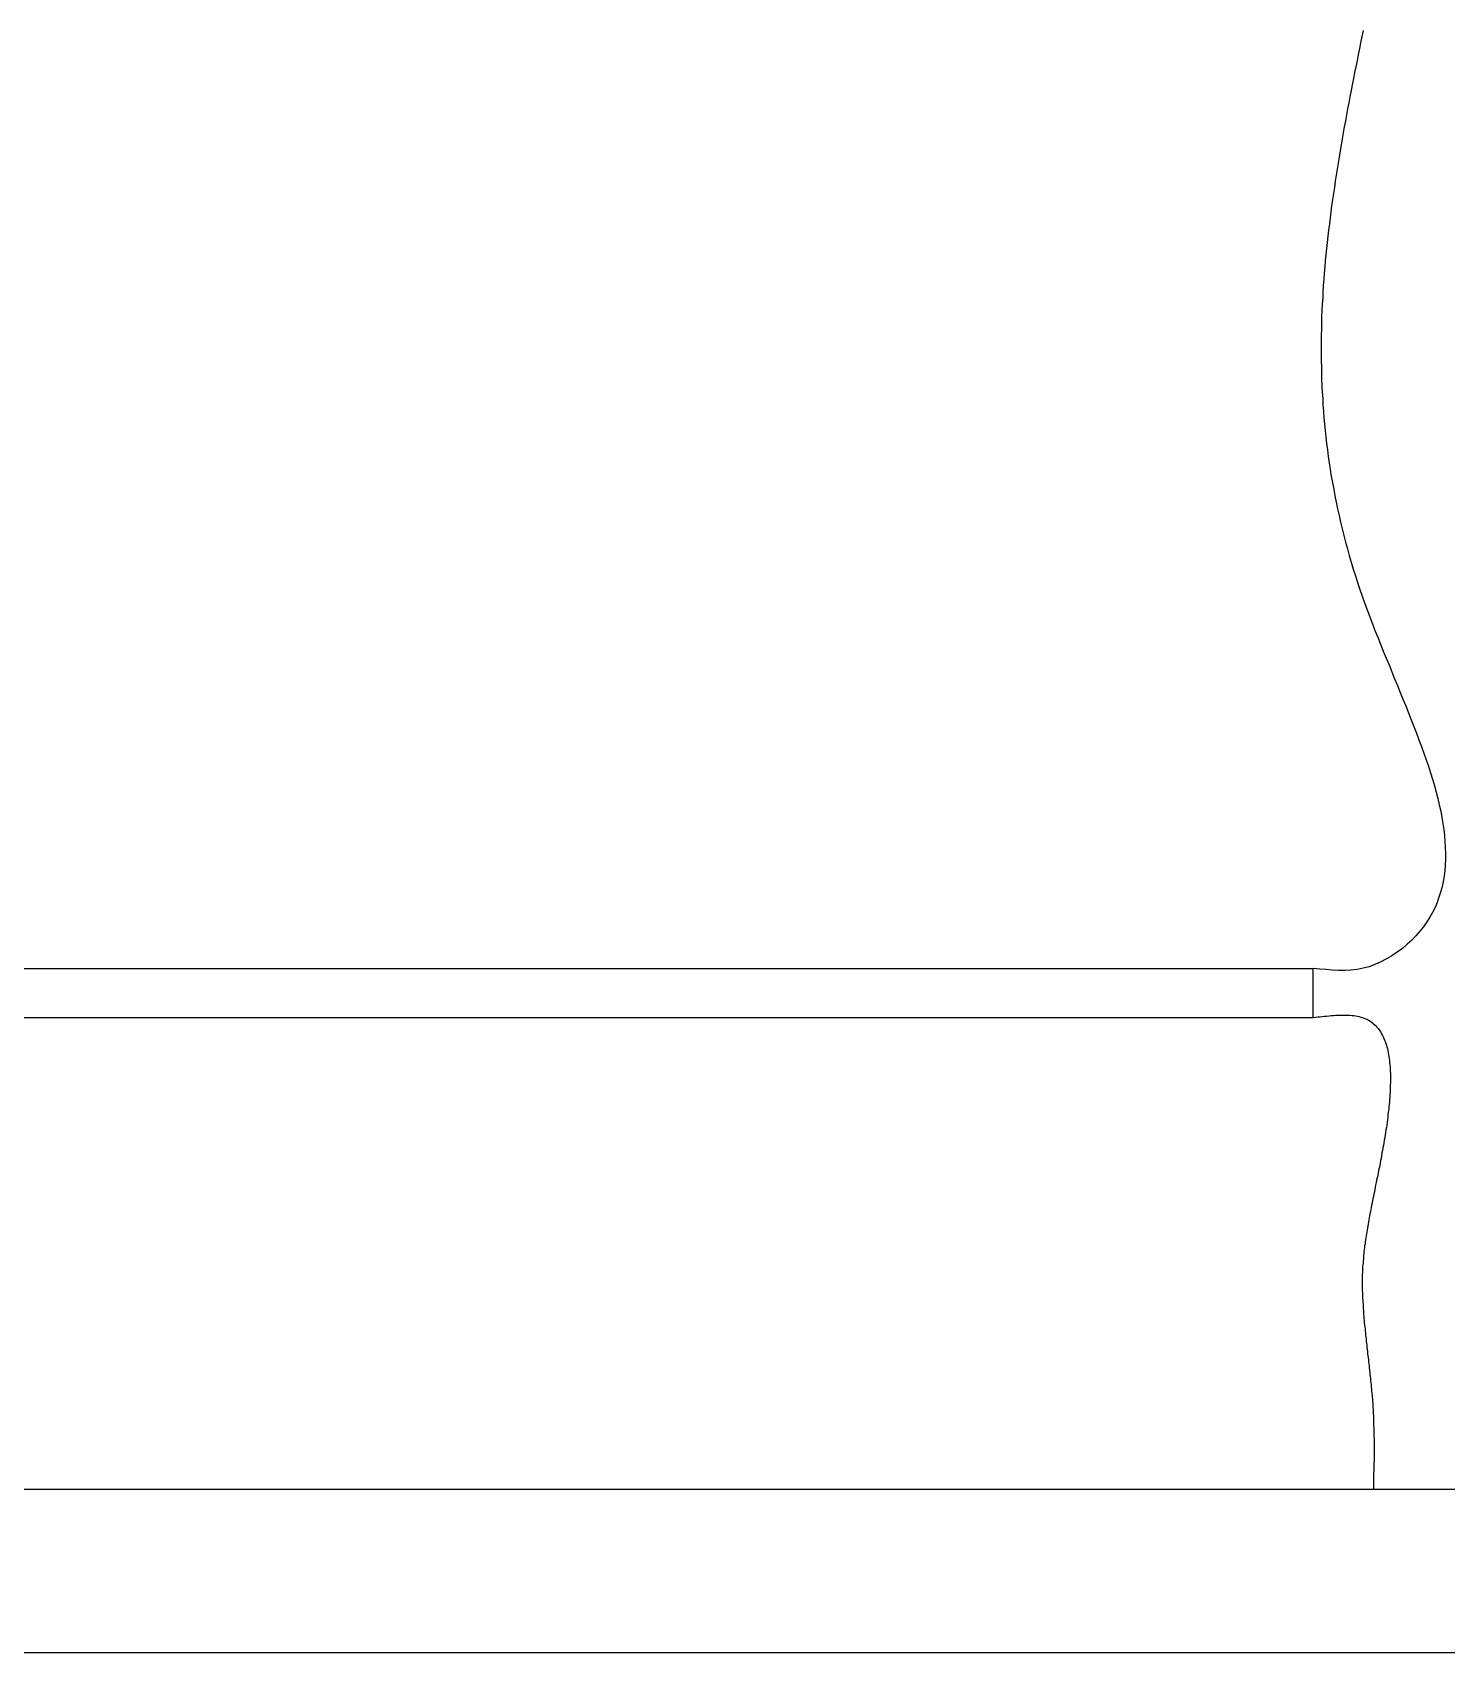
# Model space of a CAD drawing. Extents: x 443 to 1217, y -1921 to -677.
# Drawn here: x 549.13 to 558.48, y -1023.27 to -1012.55 of the extents above; entities that cross this region are included whole.
import ezdxf

# ---------------------------------------------------------------- set-up
doc = ezdxf.new("R2010")
doc.units = 0
doc.header["$MEASUREMENT"] = 0
doc.layers.add('3', color=8, linetype='CONTINUOUS')
doc.layers.add('7', color=7, linetype='CONTINUOUS')

msp = doc.modelspace()

# ---------------------------------------------------------------- linework, layer by layer
at = {"layer": '3', "color": 3}
for p, q in [((557.93, -1012.542), (557.922, -1012.581)), ((557.906, -1012.661), (557.898, -1012.701)), ((557.914, -1012.622), (557.906, -1012.661)), ((557.922, -1012.581), (557.914, -1012.622)), ((557.89, -1012.741), (557.883, -1012.781)), ((557.898, -1012.701), (557.89, -1012.741)), ((557.866, -1012.859), (557.859, -1012.9)), ((557.874, -1012.82), (557.866, -1012.859)), ((557.883, -1012.781), (557.874, -1012.82)), ((557.843, -1012.979), (557.836, -1013.019)), ((557.851, -1012.939), (557.843, -1012.979)), ((557.859, -1012.9), (557.851, -1012.939)), ((557.821, -1013.099), (557.814, -1013.138)), ((557.828, -1013.059), (557.821, -1013.099)), ((557.836, -1013.019), (557.828, -1013.059)), ((557.806, -1013.179), (557.799, -1013.218)), ((557.814, -1013.138), (557.806, -1013.179)), ((557.786, -1013.299), (557.778, -1013.338)), ((557.792, -1013.258), (557.786, -1013.299)), ((557.799, -1013.218), (557.792, -1013.258)), ((557.765, -1013.418), (557.758, -1013.459)), ((557.772, -1013.378), (557.765, -1013.418)), ((557.778, -1013.338), (557.772, -1013.378)), ((557.752, -1013.498), (557.746, -1013.538)), ((557.758, -1013.459), (557.752, -1013.498)), ((557.734, -1013.619), (557.728, -1013.659)), ((557.74, -1013.579), (557.734, -1013.619)), ((557.746, -1013.538), (557.74, -1013.579)), ((557.717, -1013.74), (557.712, -1013.78)), ((557.722, -1013.7), (557.717, -1013.74)), ((557.728, -1013.659), (557.722, -1013.7)), ((557.707, -1013.821), (557.702, -1013.861)), ((557.712, -1013.78), (557.707, -1013.821)), ((557.693, -1013.943), (557.689, -1013.983)), ((557.697, -1013.902), (557.693, -1013.943)), ((557.702, -1013.861), (557.697, -1013.902)), ((557.684, -1014.024), (557.68, -1014.065)), ((557.689, -1013.983), (557.684, -1014.024)), ((557.673, -1014.146), (557.67, -1014.187)), ((557.677, -1014.105), (557.673, -1014.146)), ((557.68, -1014.065), (557.677, -1014.105)), ((557.665, -1014.269), (557.663, -1014.31)), ((557.667, -1014.228), (557.665, -1014.269)), ((557.67, -1014.187), (557.667, -1014.228)), ((557.66, -1014.351), (557.658, -1014.393)), ((557.663, -1014.31), (557.66, -1014.351)), ((557.655, -1014.475), (557.654, -1014.516)), ((557.656, -1014.434), (557.655, -1014.475)), ((557.658, -1014.393), (557.656, -1014.434)), ((557.654, -1014.516), (557.653, -1014.557)), ((557.653, -1014.557), (557.653, -1014.6)), ((557.653, -1014.6), (557.653, -1014.641)), ((557.653, -1014.641), (557.653, -1014.683)), ((557.653, -1014.683), (557.653, -1014.724)), ((557.653, -1014.724), (557.654, -1014.766)), ((557.654, -1014.766), (557.655, -1014.808)), ((557.655, -1014.808), (557.656, -1014.849)), ((557.656, -1014.849), (557.657, -1014.892)), ((557.657, -1014.892), (557.659, -1014.934)), ((557.659, -1014.934), (557.663, -1014.976)), ((557.663, -1014.976), (557.665, -1015.018)), ((557.665, -1015.018), (557.668, -1015.061)), ((557.668, -1015.061), (557.671, -1015.103)), ((557.671, -1015.103), (557.676, -1015.146)), ((557.676, -1015.146), (557.679, -1015.188)), ((557.679, -1015.188), (557.684, -1015.231)), ((557.684, -1015.231), (557.689, -1015.273)), ((557.689, -1015.273), (557.694, -1015.316)), ((557.694, -1015.316), (557.7, -1015.359)), ((557.7, -1015.359), (557.706, -1015.402)), ((557.706, -1015.402), (557.713, -1015.446)), ((557.713, -1015.446), (557.72, -1015.488)), ((557.72, -1015.488), (557.727, -1015.532)), ((557.727, -1015.532), (557.736, -1015.575)), ((557.736, -1015.575), (557.743, -1015.619)), ((557.743, -1015.619), (557.752, -1015.662)), ((557.752, -1015.662), (557.762, -1015.706)), ((557.762, -1015.706), (557.772, -1015.75)), ((557.772, -1015.75), (557.781, -1015.793)), ((557.781, -1015.793), (557.792, -1015.838)), ((557.792, -1015.838), (557.803, -1015.881)), ((557.803, -1015.881), (557.814, -1015.926)), ((557.814, -1015.926), (557.826, -1015.97)), ((557.826, -1015.97), (557.839, -1016.014)), ((557.839, -1016.014), (557.852, -1016.059)), ((557.852, -1016.059), (557.865, -1016.104)), ((557.865, -1016.104), (557.879, -1016.148)), ((557.879, -1016.148), (557.894, -1016.193)), ((557.894, -1016.193), (557.909, -1016.238)), ((557.909, -1016.238), (557.924, -1016.283)), ((557.924, -1016.283), (557.94, -1016.328)), ((557.94, -1016.328), (557.957, -1016.373)), ((557.957, -1016.373), (557.974, -1016.419)), ((557.974, -1016.419), (557.992, -1016.465)), ((557.992, -1016.465), (558.009, -1016.509)), ((558.009, -1016.509), (558.028, -1016.555)), ((558.028, -1016.555), (558.045, -1016.601)), ((558.045, -1016.601), (558.064, -1016.647)), ((558.064, -1016.647), (558.082, -1016.692)), ((558.082, -1016.692), (558.102, -1016.737)), ((558.102, -1016.737), (558.12, -1016.783)), ((558.12, -1016.783), (558.139, -1016.829)), ((558.139, -1016.829), (558.157, -1016.874)), ((558.157, -1016.874), (558.176, -1016.919)), ((558.176, -1016.919), (558.194, -1016.965)), ((558.194, -1016.965), (558.213, -1017.009)), ((558.213, -1017.009), (558.231, -1017.054)), ((558.231, -1017.054), (558.249, -1017.1)), ((558.249, -1017.1), (558.266, -1017.145)), ((558.266, -1017.145), (558.284, -1017.189)), ((558.284, -1017.189), (558.3, -1017.233)), ((558.3, -1017.233), (558.316, -1017.278)), ((558.316, -1017.278), (558.333, -1017.321)), ((558.333, -1017.321), (558.348, -1017.365)), ((558.348, -1017.365), (558.362, -1017.408)), ((558.362, -1017.408), (558.376, -1017.452)), ((558.376, -1017.452), (558.389, -1017.494)), ((558.389, -1017.494), (558.403, -1017.538)), ((558.403, -1017.538), (558.413, -1017.579)), ((558.413, -1017.579), (558.424, -1017.622)), ((558.424, -1017.622), (558.434, -1017.663)), ((558.434, -1017.663), (558.444, -1017.705)), ((558.444, -1017.705), (558.452, -1017.746)), ((558.452, -1017.746), (558.458, -1017.786)), ((558.458, -1017.786), (558.465, -1017.827)), ((558.465, -1017.827), (558.469, -1017.867)), ((558.469, -1017.867), (558.472, -1017.906)), ((558.472, -1017.906), (558.474, -1017.946)), ((558.474, -1017.946), (558.476, -1017.984)), ((558.476, -1018.022), (558.474, -1018.06)), ((558.476, -1017.984), (558.476, -1018.022)), ((558.467, -1018.134), (558.46, -1018.17)), ((558.471, -1018.097), (558.467, -1018.134)), ((558.474, -1018.06), (558.471, -1018.097)), ((558.443, -1018.241), (558.432, -1018.275)), ((558.453, -1018.206), (558.443, -1018.241)), ((558.46, -1018.17), (558.453, -1018.206)), ((558.406, -1018.342), (558.389, -1018.375)), ((558.42, -1018.31), (558.406, -1018.342)), ((558.432, -1018.275), (558.42, -1018.31)), ((558.351, -1018.438), (558.33, -1018.47)), ((558.371, -1018.407), (558.351, -1018.438)), ((558.389, -1018.375), (558.371, -1018.407)), ((558.252, -1018.558), (558.222, -1018.585)), ((558.279, -1018.529), (558.252, -1018.558)), ((558.306, -1018.499), (558.279, -1018.529)), ((558.33, -1018.47), (558.306, -1018.499)), ((558.121, -1018.662), (558.085, -1018.682)), ((558.156, -1018.638), (558.121, -1018.662)), ((558.19, -1018.613), (558.156, -1018.638)), ((558.222, -1018.585), (558.19, -1018.613)), ((557.643, -1018.75), (557.6, -1018.746)), ((557.684, -1018.753), (557.643, -1018.75)), ((557.726, -1018.756), (557.684, -1018.753)), ((557.767, -1018.759), (557.726, -1018.756)), ((557.809, -1018.759), (557.767, -1018.759)), ((557.849, -1018.756), (557.809, -1018.759)), ((557.89, -1018.752), (557.849, -1018.756)), ((557.931, -1018.744), (557.89, -1018.752)), ((557.97, -1018.734), (557.931, -1018.744)), ((558.009, -1018.719), (557.97, -1018.734)), ((558.047, -1018.702), (558.009, -1018.719)), ((558.085, -1018.682), (558.047, -1018.702)), ((557.6, -1019.07), (557.616, -1019.068)), ((557.616, -1019.068), (557.631, -1019.066)), ((557.631, -1019.066), (557.646, -1019.065)), ((557.646, -1019.065), (557.66, -1019.063)), ((557.66, -1019.063), (557.676, -1019.062)), ((557.676, -1019.062), (557.691, -1019.061)), ((557.691, -1019.061), (557.705, -1019.058)), ((557.705, -1019.058), (557.719, -1019.057)), ((557.719, -1019.057), (557.734, -1019.056)), ((557.734, -1019.056), (557.749, -1019.055)), ((557.749, -1019.055), (557.763, -1019.055)), ((557.763, -1019.055), (557.777, -1019.054)), ((557.777, -1019.054), (557.79, -1019.054)), ((557.79, -1019.054), (557.804, -1019.054)), ((557.804, -1019.054), (557.817, -1019.054)), ((557.817, -1019.054), (557.83, -1019.054)), ((557.83, -1019.054), (557.843, -1019.055)), ((557.843, -1019.055), (557.857, -1019.056)), ((557.857, -1019.056), (557.869, -1019.057)), ((557.869, -1019.057), (557.881, -1019.059)), ((557.881, -1019.059), (557.893, -1019.062)), ((557.893, -1019.062), (557.905, -1019.064)), ((557.905, -1019.064), (557.915, -1019.067)), ((557.915, -1019.067), (557.926, -1019.07)), ((557.926, -1019.07), (557.937, -1019.074)), ((557.937, -1019.074), (557.947, -1019.078)), ((557.947, -1019.078), (557.957, -1019.082)), ((557.957, -1019.082), (557.966, -1019.088)), ((557.966, -1019.088), (557.975, -1019.093)), ((557.975, -1019.093), (557.984, -1019.099)), ((557.984, -1019.099), (557.992, -1019.105)), ((557.992, -1019.105), (558, -1019.112)), ((558, -1019.112), (558.008, -1019.118)), ((558.008, -1019.118), (558.016, -1019.126)), ((558.016, -1019.126), (558.022, -1019.134)), ((558.022, -1019.134), (558.029, -1019.142)), ((558.029, -1019.142), (558.035, -1019.15)), ((558.035, -1019.15), (558.042, -1019.159)), ((558.042, -1019.159), (558.047, -1019.168)), ((558.047, -1019.168), (558.053, -1019.178)), ((558.053, -1019.178), (558.058, -1019.188)), ((558.058, -1019.188), (558.064, -1019.198)), ((558.064, -1019.198), (558.068, -1019.208)), ((558.068, -1019.208), (558.072, -1019.219)), ((558.072, -1019.219), (558.077, -1019.229)), ((558.077, -1019.229), (558.081, -1019.241)), ((558.081, -1019.241), (558.084, -1019.252)), ((558.084, -1019.252), (558.088, -1019.264)), ((558.088, -1019.264), (558.091, -1019.276)), ((558.091, -1019.276), (558.094, -1019.289)), ((558.094, -1019.289), (558.096, -1019.301)), ((558.096, -1019.301), (558.098, -1019.314)), ((558.098, -1019.314), (558.101, -1019.328)), ((558.101, -1019.328), (558.103, -1019.341)), ((558.103, -1019.341), (558.105, -1019.355)), ((558.105, -1019.355), (558.106, -1019.368)), ((558.106, -1019.368), (558.107, -1019.382)), ((558.107, -1019.382), (558.109, -1019.396)), ((558.109, -1019.396), (558.109, -1019.41)), ((558.109, -1019.41), (558.11, -1019.426)), ((558.11, -1019.426), (558.112, -1019.44)), ((558.112, -1019.501), (558.11, -1019.516)), ((558.11, -1019.516), (558.11, -1019.532)), ((558.112, -1019.44), (558.112, -1019.455)), ((558.112, -1019.455), (558.112, -1019.47)), ((558.112, -1019.47), (558.112, -1019.486)), ((558.112, -1019.486), (558.112, -1019.501)), ((558.104, -1019.629), (558.103, -1019.646)), ((558.106, -1019.613), (558.104, -1019.629)), ((558.107, -1019.597), (558.106, -1019.613)), ((558.108, -1019.58), (558.107, -1019.597)), ((558.109, -1019.564), (558.108, -1019.58)), ((558.11, -1019.532), (558.109, -1019.548)), ((558.109, -1019.548), (558.109, -1019.564)), ((558.093, -1019.729), (558.091, -1019.746)), ((558.095, -1019.712), (558.093, -1019.729)), ((558.097, -1019.696), (558.095, -1019.712)), ((558.1, -1019.678), (558.097, -1019.696)), ((558.101, -1019.662), (558.1, -1019.678)), ((558.103, -1019.646), (558.101, -1019.662)), ((558.076, -1019.847), (558.073, -1019.865)), ((558.079, -1019.831), (558.076, -1019.847)), ((558.081, -1019.814), (558.079, -1019.831)), ((558.084, -1019.797), (558.081, -1019.814)), ((558.087, -1019.78), (558.084, -1019.797)), ((558.089, -1019.762), (558.087, -1019.78)), ((558.091, -1019.746), (558.089, -1019.762)), ((558.058, -1019.95), (558.055, -1019.966)), ((558.061, -1019.932), (558.058, -1019.95)), ((558.065, -1019.916), (558.061, -1019.932)), ((558.067, -1019.899), (558.065, -1019.916)), ((558.07, -1019.882), (558.067, -1019.899)), ((558.073, -1019.865), (558.07, -1019.882)), ((558.04, -1020.05), (558.036, -1020.066)), ((558.043, -1020.033), (558.04, -1020.05)), ((558.046, -1020.016), (558.043, -1020.033)), ((558.049, -1020), (558.046, -1020.016)), ((558.052, -1019.984), (558.049, -1020)), ((558.055, -1019.966), (558.052, -1019.984)), ((558.017, -1020.162), (558.013, -1020.178)), ((558.02, -1020.146), (558.017, -1020.162)), ((558.023, -1020.131), (558.02, -1020.146)), ((558.027, -1020.114), (558.023, -1020.131)), ((558.03, -1020.098), (558.027, -1020.114)), ((558.033, -1020.083), (558.03, -1020.098)), ((558.036, -1020.066), (558.033, -1020.083)), ((557.995, -1020.268), (557.993, -1020.283)), ((557.998, -1020.254), (557.995, -1020.268)), ((558.001, -1020.239), (557.998, -1020.254)), ((558.005, -1020.223), (558.001, -1020.239)), ((558.007, -1020.208), (558.005, -1020.223)), ((558.01, -1020.193), (558.007, -1020.208)), ((558.013, -1020.178), (558.01, -1020.193)), ((557.973, -1020.381), (557.971, -1020.396)), ((557.975, -1020.368), (557.973, -1020.381)), ((557.979, -1020.354), (557.975, -1020.368)), ((557.981, -1020.34), (557.979, -1020.354)), ((557.984, -1020.326), (557.981, -1020.34)), ((557.986, -1020.312), (557.984, -1020.326)), ((557.99, -1020.297), (557.986, -1020.312)), ((557.993, -1020.283), (557.99, -1020.297)), ((557.955, -1020.489), (557.952, -1020.502)), ((557.957, -1020.476), (557.955, -1020.489)), ((557.959, -1020.463), (557.957, -1020.476)), ((557.961, -1020.449), (557.959, -1020.463)), ((557.963, -1020.436), (557.961, -1020.449)), ((557.966, -1020.423), (557.963, -1020.436)), ((557.968, -1020.409), (557.966, -1020.423)), ((557.971, -1020.396), (557.968, -1020.409)), ((557.939, -1020.593), (557.938, -1020.605)), ((557.94, -1020.58), (557.939, -1020.593)), ((557.943, -1020.567), (557.94, -1020.58)), ((557.945, -1020.554), (557.943, -1020.567)), ((557.946, -1020.54), (557.945, -1020.554)), ((557.948, -1020.528), (557.946, -1020.54)), ((557.95, -1020.515), (557.948, -1020.528)), ((557.952, -1020.502), (557.95, -1020.515)), ((557.928, -1020.707), (557.927, -1020.719)), ((557.93, -1020.694), (557.928, -1020.707)), ((557.931, -1020.681), (557.93, -1020.694)), ((557.932, -1020.669), (557.931, -1020.681)), ((557.933, -1020.656), (557.932, -1020.669)), ((557.934, -1020.643), (557.933, -1020.656)), ((557.935, -1020.631), (557.934, -1020.643)), ((557.936, -1020.618), (557.935, -1020.631)), ((557.938, -1020.605), (557.936, -1020.618)), ((557.926, -1020.757), (557.925, -1020.77)), ((557.925, -1020.77), (557.925, -1020.784)), ((557.925, -1020.784), (557.925, -1020.797)), ((557.925, -1020.797), (557.925, -1020.81)), ((557.925, -1020.81), (557.925, -1020.823)), ((557.927, -1020.732), (557.926, -1020.745)), ((557.926, -1020.745), (557.926, -1020.757)), ((557.927, -1020.719), (557.927, -1020.732)), ((557.925, -1020.823), (557.925, -1020.836)), ((557.925, -1020.836), (557.925, -1020.849)), ((557.925, -1020.849), (557.925, -1020.862)), ((557.925, -1020.862), (557.925, -1020.875)), ((557.925, -1020.875), (557.926, -1020.888)), ((557.926, -1020.888), (557.926, -1020.901)), ((557.926, -1020.901), (557.926, -1020.914)), ((557.926, -1020.914), (557.927, -1020.927)), ((557.927, -1020.927), (557.928, -1020.94)), ((557.928, -1020.94), (557.928, -1020.954)), ((557.928, -1020.954), (557.93, -1020.967)), ((557.93, -1020.967), (557.931, -1020.981)), ((557.931, -1020.981), (557.931, -1020.994)), ((557.931, -1020.994), (557.932, -1021.007)), ((557.932, -1021.007), (557.933, -1021.021)), ((557.933, -1021.021), (557.934, -1021.034)), ((557.934, -1021.034), (557.935, -1021.047)), ((557.935, -1021.047), (557.936, -1021.061)), ((557.936, -1021.061), (557.937, -1021.075)), ((557.937, -1021.075), (557.938, -1021.088)), ((557.938, -1021.088), (557.94, -1021.102)), ((557.94, -1021.102), (557.942, -1021.115)), ((557.942, -1021.115), (557.943, -1021.129)), ((557.943, -1021.129), (557.944, -1021.142)), ((557.944, -1021.142), (557.946, -1021.156)), ((557.946, -1021.156), (557.947, -1021.169)), ((557.947, -1021.169), (557.948, -1021.183)), ((557.948, -1021.183), (557.95, -1021.197)), ((557.95, -1021.197), (557.951, -1021.211)), ((557.951, -1021.211), (557.952, -1021.224)), ((557.952, -1021.224), (557.955, -1021.238)), ((557.955, -1021.238), (557.956, -1021.251)), ((557.956, -1021.251), (557.958, -1021.265)), ((557.958, -1021.265), (557.959, -1021.278)), ((557.959, -1021.278), (557.96, -1021.292)), ((557.96, -1021.292), (557.962, -1021.307)), ((557.962, -1021.307), (557.963, -1021.32)), ((557.963, -1021.32), (557.966, -1021.334)), ((557.966, -1021.334), (557.967, -1021.347)), ((557.967, -1021.347), (557.969, -1021.361)), ((557.969, -1021.361), (557.97, -1021.375)), ((557.97, -1021.375), (557.971, -1021.388)), ((557.971, -1021.388), (557.973, -1021.403)), ((557.973, -1021.403), (557.974, -1021.417)), ((557.974, -1021.417), (557.975, -1021.43)), ((557.975, -1021.43), (557.978, -1021.444)), ((557.978, -1021.444), (557.979, -1021.457)), ((557.979, -1021.457), (557.98, -1021.471)), ((557.98, -1021.471), (557.982, -1021.485)), ((557.982, -1021.485), (557.983, -1021.498)), ((557.983, -1021.498), (557.984, -1021.513)), ((557.984, -1021.513), (557.985, -1021.527)), ((557.985, -1021.527), (557.986, -1021.54)), ((557.986, -1021.54), (557.988, -1021.554)), ((557.988, -1021.554), (557.99, -1021.567)), ((557.99, -1021.567), (557.991, -1021.581)), ((557.991, -1021.581), (557.992, -1021.595)), ((557.992, -1021.595), (557.993, -1021.609)), ((557.993, -1021.609), (557.994, -1021.623)), ((557.994, -1021.623), (557.994, -1021.636)), ((557.994, -1021.636), (557.995, -1021.65)), ((557.995, -1021.65), (557.996, -1021.664)), ((557.996, -1021.664), (557.997, -1021.677)), ((557.997, -1021.677), (557.997, -1021.691)), ((557.997, -1021.691), (557.998, -1021.704)), ((557.998, -1021.704), (557.998, -1021.719)), ((557.998, -1021.719), (557.999, -1021.732)), ((557.999, -1021.732), (557.999, -1021.746)), ((557.999, -1021.746), (558, -1021.759)), ((558, -1021.759), (558, -1021.773)), ((558, -1021.773), (558.001, -1021.786)), ((558.001, -1021.786), (558.001, -1021.8)), ((558.001, -1021.8), (558.001, -1021.813)), ((558.001, -1021.813), (558.001, -1021.828)), ((558.001, -1021.828), (558.001, -1021.841)), ((558.001, -1021.841), (558.003, -1021.855)), ((558.003, -1021.855), (558.003, -1021.868)), ((558.003, -1021.868), (558.003, -1021.881)), ((558.003, -1021.881), (558.003, -1021.895)), ((558.003, -1021.895), (558.003, -1021.908)), ((558.003, -1021.908), (558.003, -1021.922)), ((558.003, -1021.922), (558.003, -1021.935)), ((558.003, -1021.935), (558.003, -1021.95)), ((558.003, -1021.95), (558.003, -1021.963)), ((558.003, -1021.963), (558.003, -1021.976)), ((558.003, -1021.976), (558.003, -1021.99)), ((558.003, -1021.99), (558.003, -1022.003)), ((558.001, -1022.071), (558, -1022.085)), ((558, -1022.085), (558, -1022.098)), ((558, -1022.098), (558, -1022.111)), ((558.003, -1022.003), (558.001, -1022.017)), ((558.001, -1022.017), (558.001, -1022.03)), ((558.001, -1022.03), (558.001, -1022.044)), ((558.001, -1022.044), (558.001, -1022.058)), ((558.001, -1022.058), (558.001, -1022.071)), ((558, -1022.138), (557.999, -1022.152)), ((557.999, -1022.152), (557.999, -1022.165)), ((557.999, -1022.165), (557.999, -1022.178)), ((557.999, -1022.178), (557.999, -1022.193)), ((558, -1022.111), (558, -1022.125)), ((558, -1022.125), (558, -1022.138))]:
    msp.add_line(p, q, dxfattribs=at)
at = {"layer": '3', "color": 3, "linetype": 'Continuous'}
for p, q in [((544.615, -1018.745), (557.601, -1018.745)), ((544.615, -1019.07), (557.601, -1019.07))]:
    msp.add_line(p, q, dxfattribs=at)
at = {"layer": '3', "linetype": 'Continuous'}
msp.add_line((557.601, -1019.07), (557.601, -1018.745), dxfattribs=at)
at = {"layer": '7', "color": 3, "linetype": 'Continuous'}
for p, q in [((532.587, -1022.189), (606.173, -1022.189)), ((533.085, -1023.271), (605.675, -1023.271))]:
    msp.add_line(p, q, dxfattribs=at)

doc.saveas('drawing.dxf')
